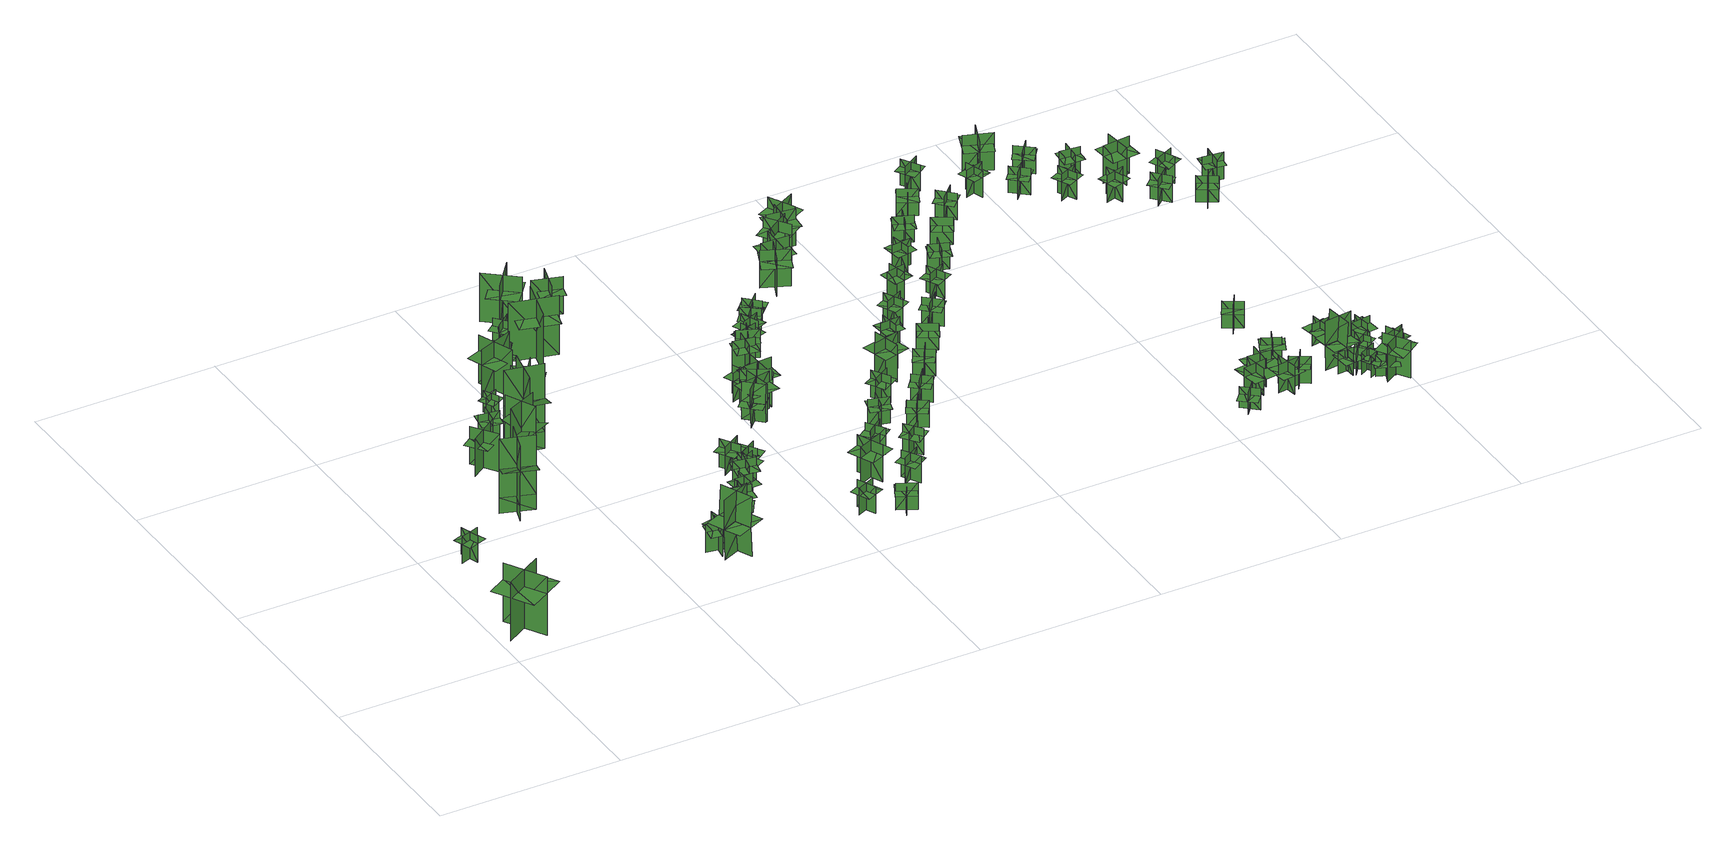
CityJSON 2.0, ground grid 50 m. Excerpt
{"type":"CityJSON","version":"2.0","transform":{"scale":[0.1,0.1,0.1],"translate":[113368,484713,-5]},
"CityObjects":{
"tree1":{"type":"SolitaryVegetationObject","geometry":[{"type":"MultiSurface","lod":"1","boundaries":[[[0,1,2]],[[0,2,3]],[[4,5,6]],[[4,6,7]],[[8,9,10]],[[8,10,11]],[[8,11,12]],[[8,12,13]]]}]},
"tree2":{"type":"SolitaryVegetationObject","geometry":[{"type":"MultiSurface","lod":"1","boundaries":[[[14,15,16]],[[14,16,17]],[[18,19,20]],[[18,20,21]],[[22,23,24]],[[22,24,25]],[[22,25,26]],[[22,26,27]]]}]},
"tree3":{"type":"SolitaryVegetationObject","geometry":[{"type":"MultiSurface","lod":"1","boundaries":[[[28,29,30]],[[28,30,31]],[[32,33,34]],[[32,34,35]],[[36,37,33]],[[36,33,32]],[[38,39,29]],[[38,29,28]],[[40,41,42]],[[40,42,43]],[[44,45,46]],[[44,46,47]]]}]},
"tree4":{"type":"SolitaryVegetationObject","geometry":[{"type":"MultiSurface","lod":"1","boundaries":[[[48,49,50]],[[48,50,51]],[[52,53,54]],[[52,54,55]],[[56,57,58]],[[56,58,59]],[[56,59,60]],[[56,60,61]]]}]},
"tree5":{"type":"SolitaryVegetationObject","geometry":[{"type":"MultiSurface","lod":"1","boundaries":[[[62,63,64]],[[62,64,65]],[[66,67,68]],[[66,68,69]],[[70,71,67]],[[70,67,66]],[[72,73,63]],[[72,63,62]],[[74,75,76]],[[74,76,77]],[[78,79,80]],[[78,80,81]]]}]},
"tree6":{"type":"SolitaryVegetationObject","geometry":[{"type":"MultiSurface","lod":"1","boundaries":[[[82,83,84]],[[82,84,85]],[[86,87,88]],[[86,88,89]],[[90,91,92]],[[90,92,93]],[[90,93,94]],[[90,94,95]]]}]},
"tree7":{"type":"SolitaryVegetationObject","geometry":[{"type":"MultiSurface","lod":"1","boundaries":[[[96,97,98]],[[96,98,99]],[[100,101,102]],[[100,102,103]],[[104,105,101]],[[104,101,100]],[[106,107,97]],[[106,97,96]],[[108,109,110]],[[108,110,111]],[[112,113,114]],[[112,114,115]]]}]},
"tree8":{"type":"SolitaryVegetationObject","geometry":[{"type":"MultiSurface","lod":"1","boundaries":[[[116,117,118]],[[116,118,119]],[[120,121,122]],[[120,122,123]],[[124,125,126]],[[124,126,127]],[[124,127,128]],[[124,128,129]]]}]},
"tree9":{"type":"SolitaryVegetationObject","geometry":[{"type":"MultiSurface","lod":"1","boundaries":[[[130,131,132]],[[130,132,133]],[[134,135,136]],[[134,136,137]],[[138,139,140]],[[138,140,141]],[[138,141,142]],[[138,142,143]]]}]},
"tree10":{"type":"SolitaryVegetationObject","geometry":[{"type":"MultiSurface","lod":"1","boundaries":[[[144,145,146]],[[144,146,147]],[[148,149,150]],[[148,150,151]],[[152,153,149]],[[152,149,148]],[[154,155,145]],[[154,145,144]],[[144,145,156]],[[144,156,157]],[[144,158,159]],[[144,159,145]]]}]},
"tree11":{"type":"SolitaryVegetationObject","geometry":[{"type":"MultiSurface","lod":"1","boundaries":[[[160,161,162]],[[160,162,163]],[[164,165,166]],[[164,166,167]],[[168,169,170]],[[168,170,171]],[[168,171,172]],[[168,172,173]]]}]},
"tree12":{"type":"SolitaryVegetationObject","geometry":[{"type":"MultiSurface","lod":"1","boundaries":[[[174,175,176]],[[174,176,177]],[[178,179,180]],[[178,180,181]],[[182,183,184]],[[182,184,185]],[[182,185,186]],[[182,186,187]]]}]},
"tree13":{"type":"SolitaryVegetationObject","geometry":[{"type":"MultiSurface","lod":"1","boundaries":[[[188,189,190]],[[188,190,191]],[[192,193,194]],[[192,194,195]],[[196,197,198]],[[196,198,199]],[[196,199,200]],[[196,200,201]]]}]},
"tree14":{"type":"SolitaryVegetationObject","geometry":[{"type":"MultiSurface","lod":"1","boundaries":[[[202,203,204]],[[202,204,205]],[[206,207,208]],[[206,208,209]],[[210,211,212]],[[210,212,213]],[[210,213,214]],[[210,214,215]]]}]},
"tree15":{"type":"SolitaryVegetationObject","geometry":[{"type":"MultiSurface","lod":"1","boundaries":[[[216,217,218]],[[216,218,219]],[[220,221,222]],[[220,222,223]],[[224,225,226]],[[224,226,227]],[[224,225,228]],[[224,228,229]]]}]},
"tree16":{"type":"SolitaryVegetationObject","geometry":[{"type":"MultiSurface","lod":"1","boundaries":[[[230,231,232]],[[230,232,233]],[[234,235,236]],[[234,236,237]],[[238,239,240]],[[238,240,241]],[[238,241,242]],[[238,242,243]]]}]},
"tree17":{"type":"SolitaryVegetationObject","geometry":[{"type":"MultiSurface","lod":"1","boundaries":[[[244,245,246]],[[244,246,247]],[[248,249,250]],[[248,250,251]],[[252,253,254]],[[252,254,255]],[[252,255,256]],[[252,256,257]]]}]},
"tree18":{"type":"SolitaryVegetationObject","geometry":[{"type":"MultiSurface","lod":"1","boundaries":[[[258,259,260]],[[258,260,261]],[[262,263,264]],[[262,264,265]],[[266,267,268]],[[266,268,269]],[[266,269,270]],[[266,270,271]]]}]},
"tree19":{"type":"SolitaryVegetationObject","geometry":[{"type":"MultiSurface","lod":"1","boundaries":[[[272,273,274]],[[272,274,275]],[[276,277,278]],[[276,278,279]],[[280,281,282]],[[280,282,283]],[[280,283,284]],[[280,284,285]]]}]},
"tree20":{"type":"SolitaryVegetationObject","geometry":[{"type":"MultiSurface","lod":"1","boundaries":[[[286,287,288]],[[286,288,289]],[[290,291,292]],[[290,292,293]],[[294,295,296]],[[294,296,297]],[[294,297,298]],[[294,298,299]]]}]},
"tree21":{"type":"SolitaryVegetationObject","geometry":[{"type":"MultiSurface","lod":"1","boundaries":[[[300,301,302]],[[300,302,303]],[[304,305,306]],[[304,306,307]],[[308,309,310]],[[308,310,311]],[[308,311,312]],[[308,312,313]]]}]},
"tree22":{"type":"SolitaryVegetationObject","geometry":[{"type":"MultiSurface","lod":"1","boundaries":[[[314,315,316]],[[314,316,317]],[[318,319,320]],[[318,320,321]],[[322,323,324]],[[322,324,325]],[[322,325,326]],[[322,326,327]]]}]},
"tree23":{"type":"SolitaryVegetationObject","geometry":[{"type":"MultiSurface","lod":"1","boundaries":[[[328,329,330]],[[328,330,331]],[[332,333,334]],[[332,334,335]],[[336,337,338]],[[336,338,339]],[[336,339,340]],[[336,340,341]]]}]},
"tree24":{"type":"SolitaryVegetationObject","geometry":[{"type":"MultiSurface","lod":"1","boundaries":[[[342,343,344]],[[342,344,345]],[[346,347,348]],[[346,348,349]],[[350,351,352]],[[350,352,353]],[[350,353,354]],[[350,354,355]]]}]},
"tree25":{"type":"SolitaryVegetationObject","geometry":[{"type":"MultiSurface","lod":"1","boundaries":[[[356,357,358]],[[356,358,359]],[[360,361,362]],[[360,362,363]],[[364,365,366]],[[364,366,367]],[[364,367,368]],[[364,368,369]]]}]},
"tree26":{"type":"SolitaryVegetationObject","geometry":[{"type":"MultiSurface","lod":"1","boundaries":[[[370,371,372]],[[370,372,373]],[[374,375,376]],[[374,376,377]],[[378,379,380]],[[378,380,381]],[[378,381,382]],[[378,382,383]]]}]},
"tree27":{"type":"SolitaryVegetationObject","geometry":[{"type":"MultiSurface","lod":"1","boundaries":[[[384,385,386]],[[384,386,387]],[[388,389,390]],[[388,390,391]],[[392,393,394]],[[392,394,395]],[[392,395,396]],[[392,396,397]]]}]},
"tree28":{"type":"SolitaryVegetationObject","geometry":[{"type":"MultiSurface","lod":"1","boundaries":[[[398,399,400]],[[398,400,401]],[[402,403,404]],[[402,404,405]],[[406,407,408]],[[406,408,409]],[[406,409,410]],[[406,410,411]]]}]},
"tree29":{"type":"SolitaryVegetationObject","geometry":[{"type":"MultiSurface","lod":"1","boundaries":[[[412,413,414]],[[412,414,415]],[[416,417,418]],[[416,418,419]],[[420,421,417]],[[420,417,416]],[[422,423,413]],[[422,413,412]],[[412,413,424]],[[412,424,425]],[[412,426,427]],[[412,427,413]]]}]},
"tree30":{"type":"SolitaryVegetationObject","geometry":[{"type":"MultiSurface","lod":"1","boundaries":[[[428,429,430]],[[428,430,431]],[[432,433,434]],[[432,434,435]],[[436,437,438]],[[436,438,439]],[[436,439,440]],[[436,440,441]]]}]},
"tree31":{"type":"SolitaryVegetationObject","geometry":[{"type":"MultiSurface","lod":"1","boundaries":[[[442,443,444]],[[442,444,445]],[[446,447,448]],[[446,448,449]],[[450,451,452]],[[450,452,453]],[[450,453,454]],[[450,454,455]]]}]},
"tree32":{"type":"SolitaryVegetationObject","geometry":[{"type":"MultiSurface","lod":"1","boundaries":[[[456,457,458]],[[456,458,459]],[[460,461,462]],[[460,462,463]],[[464,465,466]],[[464,466,467]],[[464,467,468]],[[464,468,469]]]}]},
"tree33":{"type":"SolitaryVegetationObject","geometry":[{"type":"MultiSurface","lod":"1","boundaries":[[[470,471,472]],[[470,472,473]],[[474,475,476]],[[474,476,477]],[[478,479,480]],[[478,480,481]],[[478,481,482]],[[478,482,483]]]}]},
"tree34":{"type":"SolitaryVegetationObject","geometry":[{"type":"MultiSurface","lod":"1","boundaries":[[[484,485,486]],[[484,486,487]],[[488,489,490]],[[488,490,491]],[[492,493,494]],[[492,494,495]],[[492,495,496]],[[492,496,497]]]}]},
"tree35":{"type":"SolitaryVegetationObject","geometry":[{"type":"MultiSurface","lod":"1","boundaries":[[[498,499,500]],[[498,500,501]],[[502,503,504]],[[502,504,505]],[[506,507,508]],[[506,508,509]],[[506,509,510]],[[506,510,511]]]}]},
"tree36":{"type":"SolitaryVegetationObject","geometry":[{"type":"MultiSurface","lod":"1","boundaries":[[[512,513,514]],[[512,514,515]],[[516,517,518]],[[516,518,519]],[[520,521,522]],[[520,522,523]],[[520,523,524]],[[520,524,525]]]}]},
"tree37":{"type":"SolitaryVegetationObject","geometry":[{"type":"MultiSurface","lod":"1","boundaries":[[[526,527,528]],[[526,528,529]],[[530,531,532]],[[530,532,533]],[[534,535,536]],[[534,536,537]],[[534,537,538]],[[534,538,539]]]}]},
"tree38":{"type":"SolitaryVegetationObject","geometry":[{"type":"MultiSurface","lod":"1","boundaries":[[[540,541,542]],[[540,542,543]],[[544,545,546]],[[544,546,547]],[[548,549,550]],[[548,550,551]],[[548,551,552]],[[548,552,553]]]}]},
"tree39":{"type":"SolitaryVegetationObject","geometry":[{"type":"MultiSurface","lod":"1","boundaries":[[[554,555,556]],[[554,556,557]],[[558,559,560]],[[558,560,561]],[[562,563,564]],[[562,564,565]],[[562,565,566]],[[562,566,567]]]}]},
"tree40":{"type":"SolitaryVegetationObject","geometry":[{"type":"MultiSurface","lod":"1","boundaries":[[[568,569,570]],[[568,570,571]],[[572,573,574]],[[572,574,575]],[[576,577,578]],[[576,578,579]],[[576,579,580]],[[576,580,581]]]}]},
"tree41":{"type":"SolitaryVegetationObject","geometry":[{"type":"MultiSurface","lod":"1","boundaries":[[[582,583,584]],[[582,584,585]],[[586,587,588]],[[586,588,589]],[[590,591,592]],[[590,592,593]],[[590,593,594]],[[590,594,595]]]}]},
"tree42":{"type":"SolitaryVegetationObject","geometry":[{"type":"MultiSurface","lod":"1","boundaries":[[[596,597,598]],[[596,598,599]],[[600,601,602]],[[600,602,603]],[[604,605,606]],[[604,606,607]],[[604,607,608]],[[604,608,609]]]}]},
"tree43":{"type":"SolitaryVegetationObject","geometry":[{"type":"MultiSurface","lod":"1","boundaries":[[[610,611,612]],[[610,612,613]],[[614,615,616]],[[614,616,617]],[[618,619,620]],[[618,620,621]],[[618,621,622]],[[618,622,623]]]}]},
"tree44":{"type":"SolitaryVegetationObject","geometry":[{"type":"MultiSurface","lod":"1","boundaries":[[[624,625,626]],[[624,626,627]],[[628,629,630]],[[628,630,631]],[[632,633,634]],[[632,634,635]],[[632,635,636]],[[632,636,637]]]}]},
"tree45":{"type":"SolitaryVegetationObject","geometry":[{"type":"MultiSurface","lod":"1","boundaries":[[[638,639,640]],[[638,640,641]],[[642,643,644]],[[642,644,645]],[[646,647,648]],[[646,648,649]],[[646,649,650]],[[646,650,651]]]}]},
"tree46":{"type":"SolitaryVegetationObject","geometry":[{"type":"MultiSurface","lod":"1","boundaries":[[[652,653,654]],[[652,654,655]],[[656,657,658]],[[656,658,659]],[[660,661,662]],[[660,662,663]],[[660,663,664]],[[660,664,665]]]}]},
"tree47":{"type":"SolitaryVegetationObject","geometry":[{"type":"MultiSurface","lod":"1","boundaries":[[[666,667,668]],[[666,668,669]],[[670,671,672]],[[670,672,673]],[[674,675,676]],[[674,676,677]],[[674,677,678]],[[674,678,679]]]}]},
"tree48":{"type":"SolitaryVegetationObject","geometry":[{"type":"MultiSurface","lod":"1","boundaries":[[[680,681,682]],[[680,682,683]],[[684,685,686]],[[684,686,687]],[[688,689,690]],[[688,690,691]],[[688,691,692]],[[688,692,693]]]}]},
"tree49":{"type":"SolitaryVegetationObject","geometry":[{"type":"MultiSurface","lod":"1","boundaries":[[[694,695,696]],[[694,696,697]],[[698,699,700]],[[698,700,701]],[[702,703,704]],[[702,704,705]],[[702,705,706]],[[702,706,707]]]}]},
"tree50":{"type":"SolitaryVegetationObject","geometry":[{"type":"MultiSurface","lod":"1","boundaries":[[[708,709,710]],[[708,710,711]],[[712,713,714]],[[712,714,715]],[[716,717,718]],[[716,718,719]],[[716,719,720]],[[716,720,721]]]}]},
"tree51":{"type":"SolitaryVegetationObject","geometry":[{"type":"MultiSurface","lod":"1","boundaries":[[[722,723,724]],[[722,724,725]],[[726,727,728]],[[726,728,729]],[[730,731,732]],[[730,732,733]],[[730,733,734]],[[730,734,735]]]}]},
"tree52":{"type":"SolitaryVegetationObject","geometry":[{"type":"MultiSurface","lod":"1","boundaries":[[[736,737,738]],[[736,738,739]],[[740,741,742]],[[740,742,743]],[[744,745,746]],[[744,746,747]],[[744,747,748]],[[744,748,749]]]}]},
"tree53":{"type":"SolitaryVegetationObject","geometry":[{"type":"MultiSurface","lod":"1","boundaries":[[[750,751,752]],[[750,752,753]],[[754,755,756]],[[754,756,757]],[[758,759,760]],[[758,760,761]],[[758,761,762]],[[758,762,763]]]}]},
"tree54":{"type":"SolitaryVegetationObject","geometry":[{"type":"MultiSurface","lod":"1","boundaries":[[[764,765,766]],[[764,766,767]],[[768,769,770]],[[768,770,771]],[[772,773,774]],[[772,774,775]],[[772,775,776]],[[772,776,777]]]}]},
"tree55":{"type":"SolitaryVegetationObject","geometry":[{"type":"MultiSurface","lod":"1","boundaries":[[[778,779,780]],[[778,780,781]],[[782,783,784]],[[782,784,785]],[[786,787,788]],[[786,788,789]],[[786,789,790]],[[786,790,791]]]}]},
"tree56":{"type":"SolitaryVegetationObject","geometry":[{"type":"MultiSurface","lod":"1","boundaries":[[[792,793,794]],[[792,794,795]],[[796,797,798]],[[796,798,799]],[[800,801,802]],[[800,802,803]],[[800,803,804]],[[800,804,805]]]}]},
"tree57":{"type":"SolitaryVegetationObject","geometry":[{"type":"MultiSurface","lod":"1","boundaries":[[[806,807,808]],[[806,808,809]],[[810,811,812]],[[810,812,813]],[[814,815,816]],[[814,816,817]],[[814,817,818]],[[814,818,819]]]}]},
"tree58":{"type":"SolitaryVegetationObject","geometry":[{"type":"MultiSurface","lod":"1","boundaries":[[[820,821,822]],[[820,822,823]],[[824,825,826]],[[824,826,827]],[[828,829,830]],[[828,830,831]],[[828,831,832]],[[828,832,833]]]}]},
"tree59":{"type":"SolitaryVegetationObject","geometry":[{"type":"MultiSurface","lod":"1","boundaries":[[[834,835,836]],[[834,836,837]],[[838,839,840]],[[838,840,841]],[[842,843,844]],[[842,844,845]],[[842,845,846]],[[842,846,847]]]}]},
"tree60":{"type":"SolitaryVegetationObject","geometry":[{"type":"MultiSurface","lod":"1","boundaries":[[[848,849,850]],[[848,850,851]],[[852,853,854]],[[852,854,855]],[[856,857,858]],[[856,858,859]],[[856,859,860]],[[856,860,861]]]}]},
"tree61":{"type":"SolitaryVegetationObject","geometry":[{"type":"MultiSurface","lod":"1","boundaries":[[[862,863,864]],[[862,864,865]],[[866,867,868]],[[866,868,869]],[[870,871,872]],[[870,872,873]],[[870,873,874]],[[870,874,875]]]}]},
"tree62":{"type":"SolitaryVegetationObject","geometry":[{"type":"MultiSurface","lod":"1","boundaries":[[[876,877,878]],[[876,878,879]],[[880,881,882]],[[880,882,883]],[[884,885,886]],[[884,886,887]],[[884,887,888]],[[884,888,889]]]}]},
"tree63":{"type":"SolitaryVegetationObject","geometry":[{"type":"MultiSurface","lod":"1","boundaries":[[[890,891,892]],[[890,892,893]],[[894,895,896]],[[894,896,897]],[[898,899,900]],[[898,900,901]],[[898,901,902]],[[898,902,903]]]}]},
"tree64":{"type":"SolitaryVegetationObject","geometry":[{"type":"MultiSurface","lod":"1","boundaries":[[[904,905,906]],[[904,906,907]],[[908,909,910]],[[908,910,911]],[[912,913,914]],[[912,914,915]],[[912,915,916]],[[912,916,917]]]}]},
"tree65":{"type":"SolitaryVegetationObject","geometry":[{"type":"MultiSurface","lod":"1","boundaries":[[[918,919,920]],[[918,920,921]],[[922,923,924]],[[922,924,925]],[[926,927,928]],[[926,928,929]],[[926,929,930]],[[926,930,931]]]}]},
"tree66":{"type":"SolitaryVegetationObject","geometry":[{"type":"MultiSurface","lod":"1","boundaries":[[[932,933,934]],[[932,934,935]],[[936,937,938]],[[936,938,939]],[[940,941,942]],[[940,942,943]],[[940,943,944]],[[940,944,945]]]}]},
"tree67":{"type":"SolitaryVegetationObject","geometry":[{"type":"MultiSurface","lod":"1","boundaries":[[[946,947,948]],[[946,948,949]],[[950,951,952]],[[950,952,953]],[[954,955,956]],[[954,956,957]],[[954,957,958]],[[954,958,959]]]}]},
"tree68":{"type":"SolitaryVegetationObject","geometry":[{"type":"MultiSurface","lod":"1","boundaries":[[[960,961,962]],[[960,962,963]],[[964,965,966]],[[964,966,967]],[[968,969,970]],[[968,970,971]],[[968,971,972]],[[968,972,973]]]}]},
"tree69":{"type":"SolitaryVegetationObject","geometry":[{"type":"MultiSurface","lod":"1","boundaries":[[[974,975,976]],[[974,976,977]],[[978,979,980]],[[978,980,981]],[[982,983,984]],[[982,984,985]],[[982,985,986]],[[982,986,987]]]}]},
"tree70":{"type":"SolitaryVegetationObject","geometry":[{"type":"MultiSurface","lod":"1","boundaries":[[[988,989,990]],[[988,990,991]],[[992,993,994]],[[992,994,995]],[[996,997,998]],[[996,998,999]],[[996,999,1000]],[[996,1000,1001]]]}]},
"tree71":{"type":"SolitaryVegetationObject","geometry":[{"type":"MultiSurface","lod":"1","boundaries":[[[1002,1003,1004]],[[1002,1004,1005]],[[1006,1007,1008]],[[1006,1008,1009]],[[1010,1011,1012]],[[1010,1012,1013]],[[1010,1013,1014]],[[1010,1014,1015]]]}]},
"tree72":{"type":"SolitaryVegetationObject","geometry":[{"type":"MultiSurface","lod":"1","boundaries":[[[1016,1017,1018]],[[1016,1018,1019]],[[1020,1021,1022]],[[1020,1022,1023]],[[1024,1025,1026]],[[1024,1026,1027]],[[1024,1027,1028]],[[1024,1028,1029]]]}]},
"tree73":{"type":"SolitaryVegetationObject","geometry":[{"type":"MultiSurface","lod":"1","boundaries":[[[1030,1031,1032]],[[1030,1032,1033]],[[1034,1035,1036]],[[1034,1036,1037]],[[1038,1039,1040]],[[1038,1040,1041]],[[1038,1041,1042]],[[1038,1042,1043]]]}]},
"tree74":{"type":"SolitaryVegetationObject","geometry":[{"type":"MultiSurface","lod":"1","boundaries":[[[1044,1045,1046]],[[1044,1046,1047]],[[1048,1049,1050]],[[1048,1050,1051]],[[1052,1053,1054]],[[1052,1054,1055]],[[1052,1055,1056]],[[1052,1056,1057]]]}]},
"tree75":{"type":"SolitaryVegetationObject","geometry":[{"type":"MultiSurface","lod":"1","boundaries":[[[1058,1059,1060]],[[1058,1060,1061]],[[1062,1063,1064]],[[1062,1064,1065]],[[1066,1067,1068]],[[1066,1068,1069]],[[1066,1069,1070]],[[1066,1070,1071]]]}]},
"tree76":{"type":"SolitaryVegetationObject","geometry":[{"type":"MultiSurface","lod":"1","boundaries":[[[1072,1073,1074]],[[1072,1074,1075]],[[1076,1077,1078]],[[1076,1078,1079]],[[1080,1081,1077]],[[1080,1077,1076]],[[1082,1083,1073]],[[1082,1073,1072]],[[1072,1073,1084]],[[1072,1084,1085]],[[1072,1086,1087]],[[1072,1087,1073]]]}]},
"tree77":{"type":"SolitaryVegetationObject","geometry":[{"type":"MultiSurface","lod":"1","boundaries":[[[1088,1089,1090]],[[1088,1090,1091]],[[1092,1093,1094]],[[1092,1094,1095]],[[1096,1097,1098]],[[1096,1098,1099]],[[1096,1099,1100]],[[1096,1100,1101]]]}]},
"tree78":{"type":"SolitaryVegetationObject","geometry":[{"type":"MultiSurface","lod":"1","boundaries":[[[1102,1103,1104]],[[1102,1104,1105]],[[1106,1107,1108]],[[1106,1108,1109]],[[1110,1111,1112]],[[1110,1112,1113]],[[1110,1113,1114]],[[1110,1114,1115]]]}]},
"tree79":{"type":"SolitaryVegetationObject","geometry":[{"type":"MultiSurface","lod":"1","boundaries":[[[1116,1117,1118]],[[1116,1118,1119]],[[1120,1121,1122]],[[1120,1122,1123]],[[1124,1125,1126]],[[1124,1126,1127]],[[1124,1127,1128]],[[1124,1128,1129]]]}]},
"tree80":{"type":"SolitaryVegetationObject","geometry":[{"type":"MultiSurface","lod":"1","boundaries":[[[1130,1131,1132]],[[1130,1132,1133]],[[1134,1135,1136]],[[1134,1136,1137]],[[1138,1139,1140]],[[1138,1140,1141]],[[1138,1141,1142]],[[1138,1142,1143]]]}]},
"tree81":{"type":"SolitaryVegetationObject","geometry":[{"type":"MultiSurface","lod":"1","boundaries":[[[1144,1145,1146]],[[1144,1146,1147]],[[1148,1149,1150]],[[1148,1150,1151]],[[1152,1153,1154]],[[1152,1154,1155]],[[1152,1155,1156]],[[1152,1156,1157]]]}]},
"tree82":{"type":"SolitaryVegetationObject","geometry":[{"type":"MultiSurface","lod":"1","boundaries":[[[1158,1159,1160]],[[1158,1160,1161]],[[1162,1163,1164]],[[1162,1164,1165]],[[1166,1167,1168]],[[1166,1168,1169]],[[1166,1169,1170]],[[1166,1170,1171]]]}]},
"tree83":{"type":"SolitaryVegetationObject","geometry":[{"type":"MultiSurface","lod":"1","boundaries":[[[1172,1173,1174]],[[1172,1174,1175]],[[1176,1177,1178]],[[1176,1178,1179]],[[1180,1181,1182]],[[1180,1182,1183]],[[1180,1183,1184]],[[1180,1184,1185]]]}]},
"tree84":{"type":"SolitaryVegetationObject","geometry":[{"type":"MultiSurface","lod":"1","boundaries":[[[1186,1187,1188]],[[1186,1188,1189]],[[1190,1191,1192]],[[1190,1192,1193]],[[1194,1195,1196]],[[1194,1196,1197]],[[1194,1197,1198]],[[1194,1198,1199]]]}]},
"tree85":{"type":"SolitaryVegetationObject","geometry":[{"type":"MultiSurface","lod":"1","boundaries":[[[1200,1201,1202]],[[1200,1202,1203]],[[1204,1205,1206]],[[1204,1206,1207]],[[1208,1209,1210]],[[1208,1210,1211]],[[1208,1211,1212]],[[1208,1212,1213]]]}]},
"tree86":{"type":"SolitaryVegetationObject","geometry":[{"type":"MultiSurface","lod":"1","boundaries":[[[1214,1215,1216]],[[1214,1216,1217]],[[1218,1219,1220]],[[1218,1220,1221]],[[1222,1223,1224]],[[1222,1224,1225]],[[1222,1225,1226]],[[1222,1226,1227]]]}]},
"tree87":{"type":"SolitaryVegetationObject","geometry":[{"type":"MultiSurface","lod":"1","boundaries":[[[1228,1229,1230]],[[1228,1230,1231]],[[1232,1233,1234]],[[1232,1234,1235]],[[1236,1237,1238]],[[1236,1238,1239]],[[1236,1239,1240]],[[1236,1240,1241]]]}]},
"tree88":{"type":"SolitaryVegetationObject","geometry":[{"type":"MultiSurface","lod":"1","boundaries":[[[1242,1243,1244]],[[1242,1244,1245]],[[1246,1247,1248]],[[1246,1248,1249]],[[1250,1251,1252]],[[1250,1252,1253]],[[1250,1253,1254]],[[1250,1254,1255]]]}]},
"tree89":{"type":"SolitaryVegetationObject","geometry":[{"type":"MultiSurface","lod":"1","boundaries":[[[1256,1257,1258]],[[1256,1258,1259]],[[1260,1261,1262]],[[1260,1262,1263]],[[1264,1265,1266]],[[1264,1266,1267]],[[1264,1267,1268]],[[1264,1268,1269]]]}]},
"tree90":{"type":"SolitaryVegetationObject","geometry":[{"type":"MultiSurface","lod":"1","boundaries":[[[1270,1271,1272]],[[1270,1272,1273]],[[1274,1275,1276]],[[1274,1276,1277]],[[1278,1279,1280]],[[1278,1280,1281]],[[1278,1281,1282]],[[1278,1282,1283]]]}]},
"tree91":{"type":"SolitaryVegetationObject","geometry":[{"type":"MultiSurface","lod":"1","boundaries":[[[1284,1285,1286]],[[1284,1286,1287]],[[1288,1289,1290]],[[1288,1290,1291]],[[1292,1293,1294]],[[1292,1294,1295]],[[1292,1295,1296]],[[1292,1296,1297]]]}]},
"tree92":{"type":"SolitaryVegetationObject","geometry":[{"type":"MultiSurface","lod":"1","boundaries":[[[1298,1299,1300]],[[1298,1300,1301]],[[1302,1303,1304]],[[1302,1304,1305]],[[1306,1307,1308]],[[1306,1308,1309]],[[1306,1309,1310]],[[1306,1310,1311]]]}]},
"tree93":{"type":"SolitaryVegetationObject","geometry":[{"type":"MultiSurface","lod":"1","boundaries":[[[1312,1313,1314]],[[1312,1314,1315]],[[1316,1317,1318]],[[1316,1318,1319]],[[1320,1321,1322]],[[1320,1322,1323]],[[1320,1323,1324]],[[1320,1324,1325]]]}]},
"tree94":{"type":"SolitaryVegetationObject","geometry":[{"type":"MultiSurface","lod":"1","boundaries":[[[1326,1327,1328]],[[1326,1328,1329]],[[1330,1331,1332]],[[1330,1332,1333]],[[1334,1335,1336]],[[1334,1336,1337]],[[1334,1337,1338]],[[1334,1338,1339]]]}]},
"tree95":{"type":"SolitaryVegetationObject","geometry":[{"type":"MultiSurface","lod":"1","boundaries":[[[1340,1341,1342]],[[1340,1342,1343]],[[1344,1345,1346]],[[1344,1346,1347]],[[1348,1349,1350]],[[1348,1350,1351]],[[1348,1351,1352]],[[1348,1352,1353]]]}]},
"tree96":{"type":"SolitaryVegetationObject","geometry":[{"type":"MultiSurface","lod":"1","boundaries":[[[1354,1355,1356]],[[1354,1356,1357]],[[1358,1359,1360]],[[1358,1360,1361]],[[1362,1363,1364]],[[1362,1364,1365]],[[1362,1365,1366]],[[1362,1366,1367]]]}]},
"tree97":{"type":"SolitaryVegetationObject","geometry":[{"type":"MultiSurface","lod":"1","boundaries":[[[1368,1369,1370]],[[1368,1370,1371]],[[1372,1373,1374]],[[1372,1374,1375]],[[1376,1377,1378]],[[1376,1378,1379]],[[1376,1379,1380]],[[1376,1380,1381]]]}]}
},
"vertices":[
[131,148,11],[26,86,11],[26,86,180],[131,148,180],[52,169,11],[115,64,11],[115,64,180],[52,169,180],[52,169,132],[0,138,132],[62,33,132],[115,64,132],[167,95,132],[105,200,132],
[119,414,21],[102,466,21],[102,466,98],[119,414,98],[136,447,21],[84,429,21],[84,429,98],[136,447,98],[136,447,76],[127,473,76],[75,455,76],[84,429,76],[92,403,76],[145,421,76],
[360,555,61],[274,584,61],[275,585,231],[361,556,231],[330,617,61],[301,531,61],[302,530,231],[331,616,231],[331,616,16],[302,530,16],[361,556,16],[275,585,16],[361,556,144],[275,585,144],[260,541,160],[346,512,160],[286,581,171],[351,560,171],[362,592,180],[297,613,180],
[371,802,16],[304,755,16],[304,755,125],[371,802,125],[319,810,16],[319,810,125],[366,744,125],[366,744,16],[319,810,90],[292,791,90],[329,738,90],[357,757,90],[384,776,90],[347,830,90],
[446,723,62],[364,684,62],[363,686,232],[445,724,232],[381,746,62],[420,664,62],[421,665,232],[382,747,232],[382,747,17],[421,665,17],[445,724,17],[363,686,17],[445,724,145],[363,685,145],[383,643,161],[465,682,161],[374,690,172],[436,720,172],[421,751,181],[360,721,181],
[418,912,14],[410,857,14],[410,857,91],[418,912,91],[388,890,14],[443,882,14],[443,882,91],[388,890,91],[388,890,70],[384,863,70],[439,855,70],[443,882,70],[447,910,70],[392,918,70],
[509,778,68],[408,799,68],[408,800,263],[510,780,263],[466,844,68],[446,742,68],[447,742,263],[467,844,263],[467,844,17],[447,742,17],[510,780,17],[408,800,17],[510,779,163],[408,800,163],[398,748,182],[499,728,182],[422,797,194],[498,782,194],[506,821,204],[429,835,204],
[689,189,9],[631,199,9],[631,199,91],[689,189,91],[667,221,9],[657,163,9],[657,163,91],[667,221,91],[667,221,68],[638,226,68],[628,168,68],[657,163,68],[686,158,68],[696,216,68],
[649,205,8],[707,216,8],[707,216,90],[649,205,90],[681,183,8],[670,241,8],[670,241,90],[681,183,90],[681,183,67],[710,188,67],[699,246,67],[670,241,67],[641,235,67],[652,177,67],
[650,143,100],[735,182,100],[715,226,100],[630,188,100],[672,205,100],[711,120,100],[716,122,185],[677,207,185],[677,207,14],[716,122,14],[652,140,14],[737,179,14],[735,182,185],[650,143,185],[670,100,100],[755,139,100],
[480,953,19],[459,992,19],[459,992,80],[480,953,80],[488,982,19],[449,960,19],[449,960,80],[488,982,80],[488,982,63],[478,1001,63],[439,980,63],[449,960,63],[460,941,63],[499,962,63],
[707,219,15],[707,219,77],[760,211,77],[760,211,15],[737,240,15],[737,240,77],[729,189,77],[729,189,15],[738,247,57],[711,251,57],[702,188,57],[728,184,57],[755,180,57],[764,243,57],
[514,1111,17],[551,1013,17],[551,1013,156],[514,1111,156],[487,1050,17],[487,1050,156],[585,1087,156],[585,1087,17],[487,1050,112],[503,1009,112],[581,1039,112],[565,1080,112],[549,1121,112],[471,1091,112],
[754,247,17],[754,247,79],[783,292,79],[783,292,17],[747,283,17],[747,283,79],[790,255,79],[790,255,17],[740,287,59],[726,264,59],[780,230,59],[794,252,59],[809,275,59],[755,309,59],
[603,946,17],[536,994,17],[536,994,127],[603,946,127],[594,1001,17],[545,935,17],[545,935,127],[594,1001,127],[604,948,90],[538,997,90],[514,963,90],[580,915,90],[558,1023,90],[624,974,90],
[824,317,16],[824,317,78],[771,323,78],[771,323,16],[795,295,16],[795,295,78],[801,346,78],[801,346,16],[794,287,58],[821,284,58],[828,348,58],[802,350,58],[775,353,58],[768,290,58],
[604,1166,18],[570,1123,18],[570,1123,95],[604,1166,95],[568,1162,18],[611,1127,18],[611,1127,95],[568,1162,95],[568,1162,74],[550,1141,74],[594,1106,74],[611,1127,74],[628,1149,74],[585,1184,74],
[824,382,16],[824,382,78],[826,328,78],[826,328,16],[850,357,16],[850,357,78],[799,355,78],[799,355,16],[858,357,57],[857,384,57],[793,381,57],[794,355,57],[795,328,57],[859,330,57],
[878,391,14],[820,402,14],[820,402,96],[878,391,96],[856,423,14],[845,365,14],[845,365,96],[856,423,96],[856,423,73],[827,429,73],[816,371,73],[845,365,73],[874,360,73],[885,418,73],
[836,468,12],[886,499,12],[886,499,94],[836,468,94],[874,459,12],[843,509,12],[843,509,94],[874,459,94],[874,459,71],[899,475,71],[868,525,71],[843,509,71],[818,494,71],[849,444,71],
[899,447,15],[899,447,77],[852,421,77],[852,421,15],[888,413,15],[888,413,77],[863,458,77],[863,458,15],[892,406,57],[915,419,57],[884,475,57],[861,462,57],[837,449,57],[869,393,57],
[626,1241,18],[661,1198,18],[661,1198,95],[626,1241,95],[622,1204,18],[664,1239,18],[664,1239,95],[622,1204,95],[622,1204,73],[640,1183,73],[682,1218,73],[664,1239,73],[647,1261,73],[604,1225,73],
[747,1128,15],[623,1160,15],[623,1160,185],[747,1128,185],[705,1198,15],[705,1198,185],[672,1075,185],[672,1075,15],[705,1198,132],[653,1212,132],[627,1113,132],[679,1100,132],[730,1086,132],[757,1185,132],
[921,482,15],[921,482,77],[876,452,77],[876,452,15],[913,447,15],[913,447,77],[884,490,77],[884,490,15],[918,440,57],[940,455,57],[904,509,57],[882,494,57],[860,479,57],[895,425,57],
[661,1271,20],[727,1352,20],[727,1352,159],[661,1271,159],[728,1278,20],[728,1278,159],[647,1344,159],[647,1344,20],[728,1278,115],[756,1312,115],[691,1365,115],[663,1331,115],[636,1297,115],[700,1245,115],
[1072,161,27],[1022,137,27],[1022,137,104],[1072,161,104],[1037,173,27],[1060,123,27],[1060,123,104],[1037,173,104],[1037,173,82],[1012,162,82],[1035,112,82],[1060,123,82],[1086,135,82],[1062,185,82],
[1106,108,31],[1156,84,31],[1156,84,108],[1106,108,108],[1118,73,31],[1142,123,31],[1142,123,108],[1118,73,108],[1118,73,86],[1143,61,86],[1167,111,86],[1142,123,86],[1117,135,86],[1093,85,86],
[797,1255,15],[820,1333,15],[820,1333,123],[797,1255,123],[843,1280,15],[843,1280,123],[765,1303,123],[765,1303,15],[843,1280,89],[852,1313,89],[790,1331,89],[780,1298,89],[771,1266,89],[834,1248,89],
[991,620,68],[1032,663,68],[1010,684,69],[969,641,69],[989,661,68],[1032,620,68],[1035,623,123],[992,664,123],[992,664,14],[1035,623,14],[993,618,14],[1034,661,14],[1032,663,123],[991,620,123],[1013,599,69],[1054,642,69],
[1142,236,28],[1111,307,28],[1111,307,135],[1142,236,135],[1161,284,28],[1090,252,28],[1090,252,135],[1161,284,135],[1161,284,105],[1145,319,105],[1074,288,105],[1090,252,105],[1106,217,105],[1177,249,105],
[1028,703,13],[1041,626,13],[1041,626,121],[1028,703,121],[998,661,13],[1074,674,13],[1074,674,121],[998,661,121],[998,661,91],[1004,623,91],[1081,635,91],[1074,674,91],[1068,712,91],[992,700,91],
[1082,676,13],[1016,717,13],[1016,717,121],[1082,676,121],[1071,726,13],[1030,661,13],[1030,661,121],[1071,726,121],[1071,726,91],[1038,747,91],[997,681,91],[1030,661,91],[1063,640,91],[1103,706,91],
[1033,785,7],[1053,729,7],[1053,729,89],[1033,785,89],[1016,750,7],[1072,769,7],[1072,769,89],[1016,750,89],[1016,750,66],[1026,722,66],[1082,741,66],[1072,769,66],[1062,797,66],[1006,777,66],
[1194,237,26],[1223,189,26],[1223,189,103],[1194,237,103],[1185,201,26],[1233,230,26],[1233,230,103],[1185,201,103],[1185,201,81],[1200,177,81],[1247,206,81],[1233,230,81],[1218,253,81],[1171,225,81],
[1108,726,13],[1030,722,13],[1030,722,121],[1108,726,121],[1070,761,13],[1073,683,13],[1073,683,121],[1070,761,121],[1070,761,90],[1031,759,90],[1035,682,90],[1073,683,90],[1112,685,90],[1109,763,90],
[1178,385,26],[1210,340,26],[1210,340,103],[1178,385,103],[1172,348,26],[1216,381,26],[1216,381,103],[1172,348,103],[1172,348,81],[1188,326,81],[1233,359,81],[1216,381,81],[1200,403,81],[1155,371,81],
[1287,290,28],[1253,334,28],[1253,334,105],[1287,290,105],[1291,327,28],[1248,293,28],[1248,293,105],[1291,327,105],[1291,327,83],[1274,349,83],[1231,314,83],[1248,293,83],[1265,271,83],[1309,305,83],
[1141,862,9],[1083,872,9],[1083,872,91],[1141,862,91],[1119,894,9],[1109,836,9],[1109,836,91],[1119,894,91],[1119,894,68],[1090,899,68],[1079,841,68],[1109,836,68],[1138,831,68],[1148,889,68],
[1261,483,31],[1247,429,31],[1247,429,108],[1261,483,108],[1229,464,31],[1283,450,31],[1283,450,108],[1229,464,108],[1229,464,87],[1222,438,87],[1276,424,87],[1283,450,87],[1290,477,87],[1236,491,87],
[1114,910,9],[1168,886,9],[1168,886,91],[1114,910,91],[1128,873,9],[1152,927,9],[1152,927,91],[1128,873,91],[1128,873,68],[1155,861,68],[1179,915,68],[1152,927,68],[1125,939,68],[1101,885,68],
[1154,958,11],[1154,958,73],[1169,907,73],[1169,907,11],[1185,941,11],[1185,941,73],[1136,926,73],[1136,926,11],[1193,943,53],[1185,969,53],[1124,950,53],[1131,924,53],[1139,899,53],[1201,918,53],
[1312,420,28],[1359,391,28],[1359,391,105],[1312,420,105],[1320,384,28],[1349,431,28],[1349,431,105],[1320,384,105],[1320,384,84],[1344,370,84],[1373,417,84],[1349,431,84],[1326,446,84],[1297,398,84],
[1195,943,12],[1195,943,74],[1174,992,74],[1174,992,12],[1162,957,12],[1162,957,74],[1209,977,74],[1209,977,12],[1154,954,54],[1165,929,54],[1224,955,54],[1213,979,54],[1203,1004,54],[1144,979,54],
[1332,534,26],[1303,581,26],[1303,581,103],[1332,534,103],[1341,570,26],[1294,541,26],[1294,541,103],[1341,570,103],[1341,570,81],[1327,593,81],[1279,565,81],[1294,541,81],[1308,517,81],[1355,546,81],
[1227,985,12],[1227,985,74],[1185,1019,74],[1185,1019,12],[1191,982,12],[1191,982,74],[1223,1022,74],[1223,1022,12],[1186,976,54],[1207,959,54],[1247,1009,54],[1226,1026,54],[1206,1042,54],[1165,993,54],
[1247,1052,12],[1247,1052,74],[1210,1014,74],[1210,1014,12],[1247,1016,12],[1247,1016,74],[1210,1052,74],[1210,1052,12],[1253,1011,54],[1271,1030,54],[1225,1074,54],[1207,1055,54],[1188,1036,54],[1234,991,54],
[1378,517,27],[1421,483,27],[1421,483,104],[1378,517,104],[1382,481,27],[1416,524,27],[1416,524,104],[1382,481,104],[1382,481,82],[1404,464,82],[1438,507,82],[1416,524,82],[1394,541,82],[1360,498,82],
[1373,684,25],[1392,609,25],[1392,609,132],[1373,684,132],[1347,640,25],[1422,659,25],[1422,659,132],[1347,640,132],[1347,640,102],[1356,602,102],[1431,621,102],[1422,659,102],[1412,696,102],[1337,677,102],
[1448,575,27],[1478,622,27],[1478,622,104],[1448,575,104],[1484,583,27],[1437,613,27],[1437,613,104],[1484,583,104],[1484,583,83],[1499,607,83],[1452,636,83],[1437,613,83],[1423,589,83],[1469,560,83],
[1422,742,31],[1477,747,31],[1477,747,108],[1422,742,108],[1450,718,31],[1445,773,31],[1445,773,108],[1450,718,108],[1450,718,87],[1477,721,87],[1472,776,87],[1445,773,87],[1417,771,87],[1422,716,87],
[1362,1168,14],[1332,1096,14],[1332,1096,122],[1362,1168,122],[1314,1149,14],[1385,1118,14],[1385,1118,122],[1314,1149,122],[1314,1149,91],[1299,1113,91],[1370,1083,91],[1385,1118,91],[1401,1154,91],[1329,1184,91],
[1370,1135,15],[1373,1213,15],[1373,1213,123],[1370,1135,123],[1408,1171,15],[1331,1173,15],[1331,1173,123],[1408,1171,123],[1408,1171,92],[1409,1209,92],[1332,1212,92],[1331,1173,92],[1330,1134,92],[1407,1132,92],
[1547,678,28],[1499,705,28],[1499,705,105],[1547,678,105],[1537,714,28],[1510,665,28],[1510,665,105],[1537,714,105],[1537,714,83],[1513,727,83],[1486,679,83],[1510,665,83],[1535,652,83],[1561,701,83],
[1488,827,26],[1538,852,26],[1538,852,103],[1488,827,103],[1523,815,26],[1498,865,26],[1498,865,103],[1523,815,103],[1523,815,81],[1548,828,81],[1523,877,81],[1498,865,81],[1474,853,81],[1498,803,81],
[1438,1211,15],[1395,1275,15],[1395,1275,122],[1438,1211,122],[1448,1262,15],[1384,1219,15],[1384,1219,122],[1448,1262,122],[1448,1262,92],[1426,1294,92],[1362,1251,92],[1384,1219,92],[1405,1186,92],[1469,1229,92],
[1444,1308,15],[1437,1231,15],[1437,1231,123],[1444,1308,123],[1404,1276,15],[1481,1268,15],[1481,1268,123],[1404,1276,123],[1404,1276,93],[1400,1237,93],[1478,1230,93],[1481,1268,93],[1485,1307,93],[1408,1315,93],
[1570,803,26],[1611,766,26],[1611,766,103],[1570,803,103],[1571,766,26],[1609,807,26],[1609,807,103],[1571,766,103],[1571,766,81],[1592,748,81],[1629,788,81],[1609,807,81],[1589,826,81],[1551,785,81],
[1434,1292,15],[1503,1328,15],[1503,1328,123],[1434,1292,123],[1483,1276,15],[1447,1345,15],[1447,1345,123],[1483,1276,123],[1483,1276,92],[1517,1294,92],[1482,1363,92],[1447,1345,92],[1413,1328,92],[1448,1259,92],
[1604,950,27],[1550,938,27],[1550,938,104],[1604,950,104],[1573,970,27],[1585,916,27],[1585,916,104],[1573,970,104],[1573,970,82],[1546,964,82],[1558,910,82],[1585,916,82],[1612,922,82],[1601,976,82],
[1636,880,27],[1685,906,27],[1685,906,104],[1636,880,104],[1671,869,27],[1646,918,27],[1646,918,104],[1671,869,104],[1671,869,82],[1696,882,82],[1670,931,82],[1646,918,82],[1621,905,82],[1647,856,82],
[1619,1036,26],[1674,1044,26],[1674,1044,103],[1619,1036,103],[1649,1014,26],[1640,1069,26],[1640,1069,103],[1649,1014,103],[1649,1014,82],[1676,1018,82],[1668,1073,82],[1640,1069,82],[1613,1065,82],[1621,1010,82],
[1746,978,28],[1693,996,28],[1693,996,105],[1746,978,105],[1729,1011,28],[1712,959,28],[1712,959,105],[1729,1011,105],[1729,1011,83],[1703,1020,83],[1685,968,83],[1712,959,83],[1738,950,83],[1756,1002,83],
[1729,1125,28],[1678,1145,28],[1678,1145,105],[1729,1125,105],[1715,1159,28],[1695,1107,28],[1695,1107,105],[1715,1159,105],[1715,1159,83],[1689,1169,83],[1669,1117,83],[1695,1107,83],[1721,1097,83],[1740,1149,83],
[2092,58,33],[2092,58,95],[2051,93,95],[2051,93,33],[2056,56,33],[2056,56,95],[2089,95,95],[2089,95,33],[2051,50,74],[2071,33,74],[2112,82,74],[2092,99,74],[2071,116,74],[2030,67,74],
[1806,1069,28],[1758,1096,28],[1758,1096,105],[1806,1069,105],[1796,1104,28],[1769,1056,28],[1769,1056,105],[1796,1104,105],[1796,1104,83],[1772,1118,83],[1745,1070,83],[1769,1056,83],[1793,1043,83],[1820,1090,83],
[1780,1252,32],[1755,1203,32],[1755,1203,109],[1780,1252,109],[1745,1241,32],[1794,1216,32],[1794,1216,109],[1745,1241,109],[1745,1241,88],[1732,1217,88],[1782,1191,88],[1794,1216,88],[1807,1240,88],[1758,1266,88],
[2160,153,28],[2160,153,106],[2094,143,106],[2094,143,28],[2133,117,28],[2133,117,106],[2123,181,106],[2123,181,28],[2134,107,80],[2167,112,80],[2155,192,80],[2122,187,80],[2089,182,80],[2101,103,80],
[1831,1158,28],[1870,1198,28],[1870,1198,105],[1831,1158,105],[1868,1158,28],[1829,1197,28],[1829,1197,105],[1868,1158,105],[1868,1158,83],[1887,1178,83],[1848,1217,83],[1829,1197,83],[1809,1178,83],[1848,1139,83],
[2160,215,28],[2160,215,105],[2157,148,105],[2157,148,28],[2190,181,28],[2190,181,105],[2125,184,105],[2125,184,28],[2200,180,80],[2201,214,80],[2121,217,80],[2120,184,80],[2118,150,80],[2198,147,80],
[1813,1317,32],[1860,1346,32],[1860,1346,108],[1813,1317,108],[1849,1308,32],[1820,1355,32],[1820,1355,108],[1849,1308,108],[1849,1308,87],[1872,1323,87],[1843,1370,87],[1820,1355,87],[1796,1340,87],[1826,1293,87],
[2172,113,25],[2234,123,25],[2234,123,106],[2172,113,106],[2203,90,25],[2203,90,106],[2193,152,106],[2193,152,25],[2203,90,78],[2237,95,78],[2227,158,78],[2193,152,78],[2160,147,78],[2170,85,78],
[2217,144,23],[2264,115,23],[2264,115,100],[2217,144,100],[2225,108,23],[2255,155,23],[2255,155,100],[2225,108,100],[2225,108,79],[2249,94,79],[2278,141,79],[2255,155,79],[2231,170,79],[2202,123,79],
[2242,275,26],[2242,275,88],[2219,227,88],[2219,227,26],[2253,241,26],[2253,241,88],[2207,263,88],[2207,263,26],[2261,238,68],[2272,262,68],[2214,289,68],[2203,265,68],[2191,241,68],[2249,213,68],
[1954,1270,26],[1972,1217,26],[1972,1217,103],[1954,1270,103],[1938,1237,26],[1990,1254,26],[1990,1254,103],[1938,1237,103],[1938,1237,82],[1946,1211,82],[1999,1228,82],[1990,1254,82],[1981,1280,82],[1929,1263,82],
[2204,393,27],[2232,440,27],[2232,440,104],[2204,393,104],[2239,402,27],[2192,430,27],[2192,430,104],[2239,402,104],[2239,402,83],[2253,426,83],[2206,454,83],[2192,430,83],[2178,406,83],[2225,378,83],
[2322,150,93],[2398,160,93],[2393,199,94],[2317,190,94],[2354,193,93],[2363,117,93],[2368,118,163],[2358,193,163],[2358,193,23],[2368,118,23],[2322,147,23],[2398,157,23],[2398,160,163],[2322,150,163],[2327,112,94],[2403,122,94],
[2397,129,18],[2397,129,80],[2344,125,80],[2344,125,18],[2373,102,18],[2373,102,80],[2369,154,80],[2369,154,18],[2373,94,60],[2400,96,60],[2396,160,60],[2369,158,60],[2342,156,60],[2347,92,60],
[2040,1165,28],[2076,1206,28],[2076,1206,105],[2040,1165,105],[2077,1167,28],[2035,1203,28],[2035,1203,105],[2077,1167,105],[2077,1167,83],[2095,1188,83],[2053,1224,83],[2035,1203,83],[2017,1182,83],[2059,1146,83],
[1982,1336,28],[2055,1308,28],[2055,1308,135],[1982,1336,135],[2003,1289,28],[2031,1361,28],[2031,1361,135],[2003,1289,135],[2003,1289,105],[2039,1275,105],[2067,1347,105],[2031,1361,105],[1994,1375,105],[1967,1303,105],
[2381,101,18],[2381,101,80],[2413,144,80],[2413,144,18],[2376,137,18],[2376,137,80],[2418,106,80],[2418,106,18],[2370,142,60],[2354,120,60],[2405,82,60],[2421,103,60],[2437,125,60],[2386,163,60],
[2373,232,26],[2373,232,88],[2364,285,88],[2364,285,26],[2344,254,26],[2344,254,88],[2395,263,88],[2395,263,26],[2336,253,68],[2340,226,68],[2404,237,68],[2399,263,68],[2395,290,68],[2331,279,68],
[2404,132,17],[2404,132,79],[2430,86,79],[2430,86,17],[2439,122,17],[2439,122,79],[2394,97,79],[2394,97,17],[2446,126,59],[2432,149,59],[2377,118,59],[2390,94,59],[2403,71,59],[2459,103,59],
[2422,114,14],[2422,114,76],[2446,66,76],[2446,66,14],[2456,102,14],[2456,102,76],[2410,79,76],[2410,79,14],[2463,105,56],[2452,129,56],[2394,101,56],[2406,77,56],[2418,53,56],[2475,81,56],
[2455,93,13],[2455,93,75],[2435,43,75],[2435,43,13],[2468,59,13],[2468,59,75],[2421,78,75],[2421,78,13],[2476,56,55],[2486,81,55],[2426,105,55],[2416,80,55],[2406,55,55],[2466,31,55],
[2442,139,25],[2418,176,25],[2418,176,87],[2442,139,87],[2448,168,25],[2411,143,25],[2411,143,87],[2448,168,87],[2448,168,70],[2436,186,70],[2399,162,70],[2411,143,70],[2424,125,70],[2461,149,70],
[2497,79,18],[2432,37,18],[2432,37,126],[2497,79,126],[2446,90,18],[2489,25,18],[2489,25,126],[2446,90,126],[2446,90,96],[2414,69,96],[2456,4,96],[2489,25,96],[2521,47,96],[2479,111,96],
[2125,1279,29],[2091,1235,29],[2091,1235,106],[2125,1279,106],[2088,1275,29],[2132,1241,29],[2132,1241,106],[2088,1275,106],[2088,1275,84],[2072,1253,84],[2116,1219,84],[2132,1241,84],[2149,1263,84],[2105,1296,84],
[2129,1108,28],[2179,1132,28],[2179,1132,105],[2129,1108,105],[2164,1096,28],[2140,1146,28],[2140,1146,105],[2164,1096,105],[2164,1096,84],[2189,1108,84],[2165,1158,84],[2140,1146,84],[2115,1134,84],[2139,1084,84],
[2484,219,27],[2484,219,89],[2431,212,89],[2431,212,27],[2462,191,27],[2462,191,89],[2455,242,89],[2455,242,27],[2463,183,69],[2489,187,69],[2481,250,69],[2454,246,69],[2428,243,69],[2436,179,69],
[2487,144,24],[2508,93,24],[2508,93,101],[2487,144,101],[2473,110,24],[2524,131,24],[2524,131,101],[2473,110,101],[2473,110,79],[2483,85,79],[2534,105,79],[2524,131,79],[2513,157,79],[2462,136,79],
[2228,1193,28],[2173,1198,28],[2173,1198,105],[2228,1193,105],[2205,1222,28],[2200,1166,28],[2200,1166,105],[2205,1222,105],[2205,1222,84],[2177,1224,84],[2172,1169,84],[2200,1166,84],[2227,1164,84],[2232,1219,84],
[2222,1049,28],[2275,1065,28],[2275,1065,105],[2222,1049,105],[2255,1031,28],[2239,1084,28],[2239,1084,105],[2255,1031,105],[2255,1031,83],[2281,1039,83],[2265,1092,83],[2239,1084,83],[2212,1076,83],[2228,1023,83],
[2333,1137,26],[2256,1129,26],[2256,1129,134],[2333,1137,134],[2293,1170,26],[2301,1093,26],[2301,1093,134],[2293,1170,134],[2293,1170,104],[2255,1166,104],[2262,1089,104],[2301,1093,104],[2339,1097,104],[2332,1174,104],
[2323,976,26],[2364,1013,26],[2364,1013,103],[2323,976,103],[2360,974,26],[2323,1015,26],[2323,1015,103],[2360,974,103],[2360,974,81],[2381,993,81],[2343,1034,81],[2323,1015,81],[2302,996,81],[2340,955,81],
[2458,917,28],[2410,945,28],[2410,945,104],[2458,917,104],[2449,953,28],[2421,905,28],[2421,905,104],[2449,953,104],[2449,953,83],[2425,967,83],[2397,919,83],[2421,905,83],[2445,891,83],[2472,939,83],
[2417,1082,26],[2368,1058,26],[2368,1058,103],[2417,1082,103],[2383,1094,26],[2407,1045,26],[2407,1045,103],[2383,1094,103],[2383,1094,81],[2358,1082,81],[2383,1032,81],[2407,1045,81],[2432,1057,81],[2407,1107,81],
[2465,1011,26],[2520,1004,26],[2520,1004,103],[2465,1011,103],[2488,982,26],[2494,1037,26],[2494,1037,103],[2488,982,103],[2488,982,81],[2515,979,81],[2522,1034,81],[2494,1037,81],[2467,1040,81],[2460,985,81]
]}
